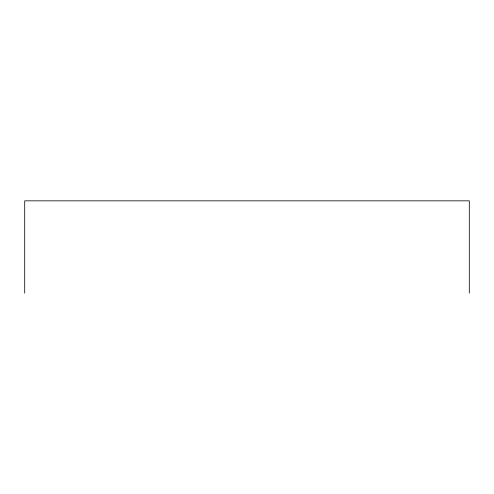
<?xml version="1.0" encoding="UTF-8"?>
<svg xmlns="http://www.w3.org/2000/svg" width="494" height="494" viewBox="0 0 494 494"><rect width="100%" height="100%" fill="white"/><g stroke="black" fill="none" stroke-linecap="round" stroke-linejoin="round"><path stroke-width="0.74" d="M469.3 293.164L469.3 200.836L24.7 200.836L24.7 293.164"/></g></svg>
